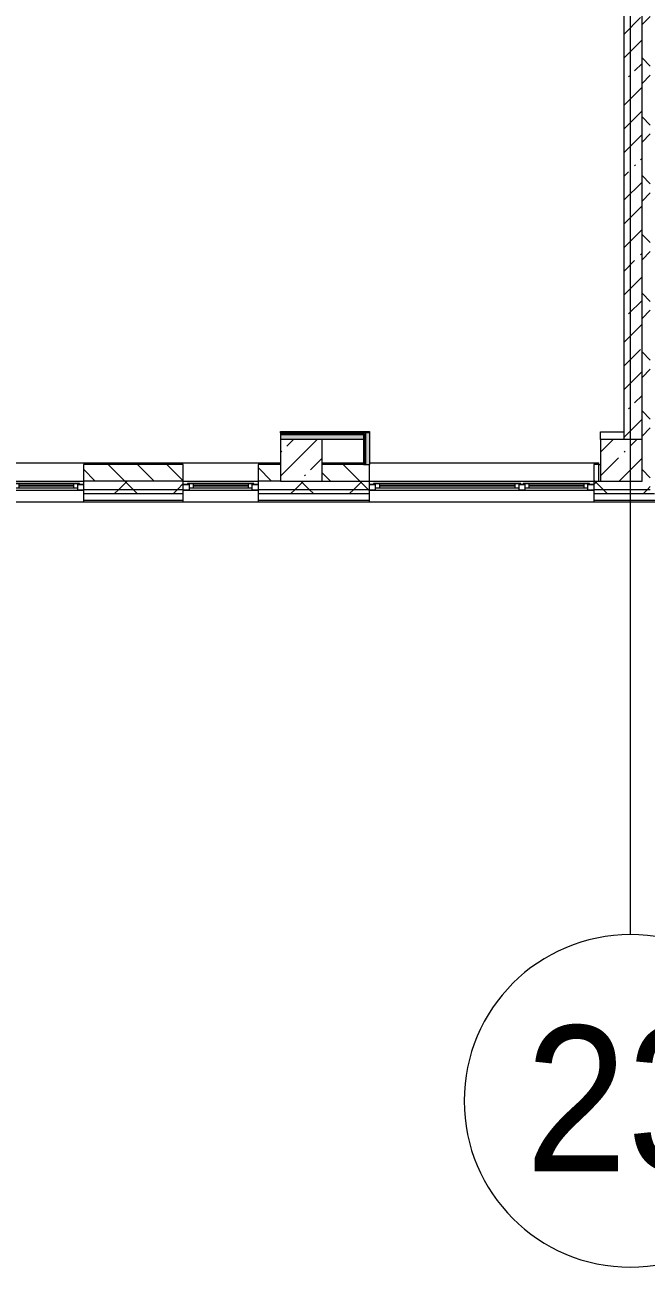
# Model space of a CAD drawing. Header units: millimetres. Extents: x 81731 to 272849, y -8553 to 29000.
# Drawn here: x 223112 to 230589, y -5906 to 9037 of the extents above; entities that cross this region are included whole.
import ezdxf

# ---------------------------------------------------------------- set-up
doc = ezdxf.new("R2010")
doc.units = ezdxf.units.MM
for name, color, linetype, lineweight, true_color in [('A-FLOR-1', 7, 'Continuous', 5, 0xaaaaaa), ('I-WALL-22', 7, 'Continuous', 5, 0xe7e7e7), ('I-WALL-23', 7, 'Continuous', 9, 0xe7e7e7)]:
    doc.layers.add(name, color=color, linetype=linetype, lineweight=lineweight, true_color=true_color)
for name, color, linetype, lineweight in [('A-GLAZ-3', 7, 'Continuous', 5), ('A-WALL', 7, 'Continuous', 9), ('A-WALL-6', 7, 'Continuous', 5), ('I-WALL-24', 7, 'Continuous', 5), ('S-COLS-1', 7, 'Continuous', 5), ('Оси', 7, 'Continuous', 9), ('Оси-1', 7, 'Continuous', 20)]:
    doc.layers.add(name, color=color, linetype=linetype, lineweight=lineweight)
doc.styles.add('Arial_1', font='arial.ttf', dxfattribs={"width": 0.9, "height": 1750})
pattern_1 = [(45, (145838.57, 0), (-353.5534, 353.5534), []), (135, (145838.57, 0), (-353.5534, -353.5534), [])]
pattern_2 = [(135, (145838.57, 0), (-176.7767, -176.7767), [])]
pattern_3 = [(45, (145838.6, 0), (-530.33, 530.33), []), (135, (145838.6, 0), (-530.33, -530.33), [])]

# ---------------------------------------------------------------- blocks, each defined once
blk = doc.blocks.new('BSC_Колонна _Прямоугольная - 500х500-V91-2_4_3_птичка')
at = {"layer": 'S-COLS-1'}
h = blk.add_hatch(dxfattribs=at)
h.set_pattern_fill('FP_62', color=256, style=0, pattern_type=2)
h.set_pattern_definition([(45, (-80600, -3800), (-285.1231, 285.1231), []), (45, (-80314.88, -3800), (-285.1231, 285.1231), [504.031, -100.806, 16.764, -84.042])])
h.paths.add_polyline_path([(-121, -250), (250, -250), (250, 250), (-250, 250), (-250, -250)])
for p, q in [((250, 250), (-250, 250)), ((-250, 250), (-250, -250)), ((250, -250), (250, 250)), ((-250, -250), (250, -250))]:
    blk.add_line(p, q, dxfattribs=at)
blk = doc.blocks.new('120_Окно_СКБ_2Ст - 120_Окно_СКБ_2Ст 2700х2500 _мал створка слева_-22808065-2_4_3_птичка')
at = {"layer": 'A-GLAZ-3'}
for p, q in [((-1350, -75), (-1350, -5)), ((-1350, -5), (-1280, -5)), ((1350, -5), (-1350, -5)), ((-1280, -75), (-1350, -75)), ((-1350, -75), (-1300, -75)), ((-1280, -75), (-1300, -75)), ((-1300, -75), (-1300, -85)), ((-1300, -85), (-500, -85)), ((-500, -85), (-1300, -85)), ((-1280, -5), (-1280, -75)), ((-520, -35), (-1280, -35)), ((-1280, -35), (-1280, -75)), ((-1230, -85), (-1230, -35)), ((-1230, -55), (-570, -55)), ((-570, -65), (-1230, -65)), ((-570, -85), (-570, -35)), ((-520, -75), (-520, -5)), ((-520, -5), (-450, -5)), ((-520, -75), (-520, -35)), ((-450, -75), (-520, -75)), ((-500, -75), (-520, -75)), ((-500, -75), (-470, -75)), ((-500, -85), (-500, -75)), ((-450, -75), (-470, -75)), ((-470, -75), (-470, -85)), ((-470, -85), (1300, -85)), ((1300, -85), (-470, -85)), ((-450, -5), (-450, -75)), ((1280, -35), (-450, -35)), ((-450, -35), (-450, -75)), ((-400, -85), (-400, -35)), ((-400, -55), (1230, -55)), ((1230, -65), (-400, -65)), ((1230, -85), (1230, -35)), ((1280, -75), (1280, -5)), ((1280, -5), (1350, -5)), ((1280, -75), (1280, -35)), ((1350, -75), (1280, -75)), ((1300, -75), (1280, -75)), ((1300, -75), (1350, -75)), ((1300, -85), (1300, -75)), ((1350, -5), (1350, -75))]:
    blk.add_line(p, q, dxfattribs=at)
blk = doc.blocks.new('120_Окно_СКБ_1Ст - 120_Окно_СКБ_1Ст 900х2500_h_-19906150-2_4_3_птичка')
at = {"layer": 'A-GLAZ-3'}
for p, q in [((-450, -75), (-450, -5)), ((-450, -5), (-380, -5)), ((450, -5), (-450, -5)), ((-380, -75), (-450, -75)), ((-450, -75), (-400, -75)), ((-380, -75), (-400, -75)), ((-400, -75), (-400, -85)), ((-400, -85), (400, -85)), ((400, -85), (-400, -85)), ((-380, -5), (-380, -75)), ((380, -35), (-380, -35)), ((-380, -35), (-380, -75)), ((-330, -85), (-330, -35)), ((-330, -55), (330, -55)), ((330, -65), (-330, -65)), ((330, -85), (330, -35)), ((380, -75), (380, -5)), ((380, -5), (450, -5)), ((380, -75), (380, -35)), ((450, -75), (380, -75)), ((400, -75), (380, -75)), ((400, -75), (450, -75)), ((400, -85), (400, -75)), ((450, -5), (450, -75))]:
    blk.add_line(p, q, dxfattribs=at)
blk = doc.blocks.new('BSC_Колонна _Прямоугольная - 500х500-V195-2_4_3_птичка')
at = {"layer": 'S-COLS-1'}
h = blk.add_hatch(dxfattribs=at)
h.set_pattern_fill('FP_149', color=256, style=0, pattern_type=2)
h.set_pattern_definition([(45, (-84450, -3800), (-285.1231, 285.1231), []), (45, (-84164.88, -3800), (-285.1231, 285.1231), [504.031, -100.806, 16.764, -84.042])])
h.paths.add_polyline_path([(-250, -250), (250, -250), (250, 250), (-250, 250), (-250, -99)])
for p, q in [((250, 250), (-250, 250)), ((-250, 250), (-250, -250)), ((250, -250), (250, 250)), ((-250, -250), (250, -250))]:
    blk.add_line(p, q, dxfattribs=at)
blk = doc.blocks.new('Ось сетки - D8-29747960-2_4_3_птичка')
at = {"layer": 'Оси-1'}
for start, end in [(360, 180), (180, 360)]:
    blk.add_arc((0, 0), 4, start, end, dxfattribs=at)

msp = doc.modelspace()

# ---------------------------------------------------------------- hatches: boundary and pattern name
at = {"layer": 'A-WALL-6'}
h = msp.add_hatch(dxfattribs=at)
h.set_pattern_fill('FP_66', color=256, style=0, pattern_type=2)
h.set_pattern_definition(pattern_1)
h.paths.add_polyline_path([(230538.6, 3450), (230638.6, 3450), (230638.6, 10250), (230538.6, 10250), (230538.6, 3550)])
h = msp.add_hatch(dxfattribs=at)
h.set_pattern_fill('FP_76', color=256, style=0, pattern_type=2)
h.set_pattern_definition(pattern_2)
h.paths.add_polyline_path([(225918.6, 3550), (226188.6, 3550), (226188.6, 3750), (225918.6, 3750), (225918.6, 3701.2)])
h.paths.add_polyline_path([(225018.6, 3550), (225018.6, 3750), (223818.6, 3750), (223818.6, 3550), (224462.1, 3550)])
h.paths.add_polyline_path([(222918.6, 3550), (222918.6, 3750), (221818.6, 3750), (221818.6, 3550), (222607, 3550)])
h = msp.add_hatch(dxfattribs=at)
h.set_pattern_fill('FP_76', color=256, style=0, pattern_type=2)
h.set_pattern_definition(pattern_2)
h.paths.add_polyline_path([(227244.6, 3550), (227258.6, 3550), (227258.6, 3750), (226688.6, 3750), (226688.6, 3550)])
h.paths.add_polyline_path([(230018.6, 3550), (230018.6, 3750), (229958.6, 3750), (229958.6, 3550)])
h = msp.add_hatch(dxfattribs=at)
h.set_pattern_fill('FP_66', color=256, style=0, pattern_type=2)
h.set_pattern_definition(pattern_1)
h.paths.add_polyline_path([(227244.6, 3450), (227258.6, 3450), (227258.6, 3550), (225918.6, 3550), (225918.6, 3450), (226317.1, 3450)])
h.paths.add_polyline_path([(229958.6, 3450), (230538.6, 3450), (230538.6, 3550), (229958.6, 3550)])
h.paths.add_polyline_path([(221818.6, 3450), (222918.6, 3450), (222918.6, 3550), (221538.6, 3550), (221538.6, 3450), (221679.5, 3450)])
h.paths.add_polyline_path([(223818.6, 3450), (225018.6, 3450), (225018.6, 3550), (223818.6, 3550)])
h = msp.add_hatch(dxfattribs=at)
h.set_pattern_fill('FP_66', color=256, style=0, pattern_type=2)
h.set_pattern_definition(pattern_1)
h.paths.add_polyline_path([(230638.6, 3400), (230638.6, 3450), (229958.6, 3450), (229958.6, 3400), (230538.6, 3400)])
h.paths.add_polyline_path([(222607, 3400), (222918.6, 3400), (222918.6, 3450), (221538.6, 3450), (221538.6, 3400), (221679.5, 3400)])
h.paths.add_polyline_path([(223818.6, 3400), (225018.6, 3400), (225018.6, 3450), (223818.6, 3450)])
h.paths.add_polyline_path([(227244.6, 3400), (227258.6, 3400), (227258.6, 3450), (225918.6, 3450), (225918.6, 3400), (226317.1, 3400)])
at = {"layer": 'I-WALL-22'}
msp.add_hatch(color=256, dxfattribs=at).paths.add_polyline_path([(227188.6, 4055), (227188.6, 4105), (226188.6, 4105), (226188.6, 4055), (226317.1, 4055)])
at = {"layer": 'I-WALL-23'}
msp.add_hatch(color=256, dxfattribs=at).paths.add_polyline_path([(227244.6, 3750), (227263.6, 3750), (227263.6, 4130), (227213.6, 4130), (227213.6, 3750)])
at = {"layer": 'I-WALL-24'}
h = msp.add_hatch(dxfattribs=at)
h.set_pattern_fill('FP_74', color=256, style=0, pattern_type=2)
h.set_pattern_definition([(45, (145838.57, 0), (-285.1231, 285.1231), []), (45, (146123.7, 0), (-285.1231, 285.1231), [504.031, -100.806, 16.764, -84.042])])
h.paths.add_polyline_path([(230538.6, 4050), (230538.6, 10900), (230318.6, 10900), (230318.6, 4050)])
h.paths.add_polyline_path([(230318.6, 11550), (230538.6, 11550), (230538.6, 15150), (230318.6, 15150), (230318.6, 12200)])
h = msp.add_hatch(dxfattribs=at)
h.set_pattern_fill('FP_160', color=256, style=0, pattern_type=2)
h.set_pattern_definition(pattern_3)
h.paths.add_polyline_path([(227201.1, 4117.5), (227213.6, 4117.5), (227213.6, 4130), (226188.6, 4130), (226188.6, 4117.5), (226317.1, 4117.5)])
h = msp.add_hatch(dxfattribs=at)
h.set_pattern_fill('FP_160', color=256, style=0, pattern_type=2)
h.set_pattern_definition(pattern_3)
h.paths.add_polyline_path([(227188.6, 4105), (227201.1, 4105), (227201.1, 4117.5), (226188.6, 4117.5), (226188.6, 4105), (226317.1, 4105)])
h = msp.add_hatch(dxfattribs=at)
h.set_pattern_fill('FP_160', color=256, style=0, pattern_type=2)
h.set_pattern_definition(pattern_3)
h.paths.add_polyline_path([(227188.6, 3750), (227201.1, 3750), (227201.1, 4105), (227188.6, 4105), (227188.6, 4055)])
h = msp.add_hatch(dxfattribs=at)
h.set_pattern_fill('FP_160', color=256, style=0, pattern_type=2)
h.set_pattern_definition(pattern_3)
h.paths.add_polyline_path([(227201.1, 3750), (227213.6, 3750), (227213.6, 4117.5), (227201.1, 4117.5), (227201.1, 4055)])

# ---------------------------------------------------------------- linework, layer by layer
at = {"layer": 'A-FLOR-1'}
for p, q in [((226188.6, 4130), (226188.6, 4145)), ((226188.6, 4145), (227258.6, 4145)), ((227258.6, 4145), (227258.6, 4130)), ((230038.6, 4050), (230038.6, 4140)), ((230038.6, 4140), (230318.6, 4140)), ((230018.6, 3750), (230038.6, 3750))]:
    msp.add_line(p, q, dxfattribs=at)
at = {"layer": 'A-WALL'}
for p, q in [((227201.1, 4117.5), (226188.6, 4117.5)), ((227188.6, 4105), (226188.6, 4105)), ((227188.6, 4105), (227188.6, 4055)), ((227201.1, 3750), (227201.1, 4117.5)), ((227213.6, 3750), (227213.6, 4130)), ((225018.6, 3550), (223818.6, 3550)), ((223818.6, 3450), (225018.6, 3450)), ((226188.6, 3550), (225918.6, 3550)), ((225918.6, 3450), (227258.6, 3450)), ((226688.6, 3550), (227258.6, 3550)), ((229958.6, 3550), (230018.6, 3550)), ((229958.6, 3450), (230638.6, 3450)), ((223818.6, 3400), (225018.6, 3400)), ((223818.6, 3320), (225018.6, 3320)), ((225918.6, 3400), (227258.6, 3400)), ((225918.6, 3320), (227258.6, 3320)), ((229958.6, 3400), (230688.6, 3400)), ((229958.6, 3320), (230768.6, 3320))]:
    msp.add_line(p, q, dxfattribs=at)
at = {"layer": 'A-WALL-6'}
for p, q in [((230538.6, 4050), (230538.6, 4050)), ((223818.6, 3750), (223818.6, 3300)), ((225018.6, 3750), (223818.6, 3750)), ((225018.6, 3300), (225018.6, 3750)), ((225918.6, 3750), (225918.6, 3300)), ((226188.6, 3750), (225918.6, 3750)), ((227188.6, 3750), (226688.6, 3750)), ((227258.6, 3300), (227258.6, 3750)), ((229958.6, 3750), (229958.6, 3300)), ((230018.6, 3750), (229958.6, 3750)), ((230018.6, 3550), (230018.6, 3750)), ((222918.6, 3550), (223818.6, 3550)), ((225018.6, 3550), (225918.6, 3550)), ((227258.6, 3550), (230038.6, 3550)), ((221696.6, 3300), (230788.6, 3300))]:
    msp.add_line(p, q, dxfattribs=at)
at = {"layer": 'I-WALL-24'}
for p, q in [((230318.6, 10900), (230318.6, 4050)), ((230538.6, 4050), (230538.6, 10900)), ((227263.6, 4130), (226188.6, 4130)), ((226188.6, 4130), (226188.6, 4055)), ((226188.6, 4055), (227188.6, 4055)), ((227188.6, 4055), (227188.6, 3750)), ((227263.6, 3750), (227263.6, 4130)), ((222092.1, 3770), (226188.6, 3770)), ((226688.6, 3770), (227188.6, 3770)), ((227188.6, 3750), (227263.6, 3750)), ((227263.6, 3770), (230018.6, 3770)), ((230018.6, 3750), (230018.6, 3770))]:
    msp.add_line(p, q, dxfattribs=at)
at = {"layer": 'Оси'}
msp.add_line((230398.6, -1906.3), (230398.6, 9979), dxfattribs=at)

# ---------------------------------------------------------------- block references
at = {"layer": 'A-GLAZ-3', "rotation": 180}
for name, p in [('120_Окно_СКБ_1Ст - 120_Окно_СКБ_1Ст 900х2500_h_-19906150-2_4_3_птичка', (223368.6, 3435)), ('120_Окно_СКБ_1Ст - 120_Окно_СКБ_1Ст 900х2500_h_-19906150-2_4_3_птичка', (225468.6, 3435)), ('120_Окно_СКБ_2Ст - 120_Окно_СКБ_2Ст 2700х2500 _мал створка слева_-22808065-2_4_3_птичка', (228608.6, 3435))]:
    msp.add_blockref(name, p, dxfattribs=at)
at = {"layer": 'S-COLS-1'}
for name, p in [('BSC_Колонна _Прямоугольная - 500х500-V91-2_4_3_птичка', (226438.6, 3800)), ('BSC_Колонна _Прямоугольная - 500х500-V195-2_4_3_птичка', (230288.6, 3800))]:
    msp.add_blockref(name, p, dxfattribs=at)
at = {"layer": 'Оси-1', "xscale": 499.9999999999995, "yscale": 499.9999999999995, "zscale": 499.9999999999995}
msp.add_blockref('Ось сетки - D8-29747960-2_4_3_птичка', (230398.6, -3906.3), dxfattribs=at)

# ---------------------------------------------------------------- texts
at = {"layer": 'Оси', "insert": (229135.5, -3003), "char_height": 1750, "width": 3030.379, "attachment_point": 1, "style": 'Arial_1'}
msp.add_mtext('23', dxfattribs=at)

doc.saveas('drawing.dxf')
